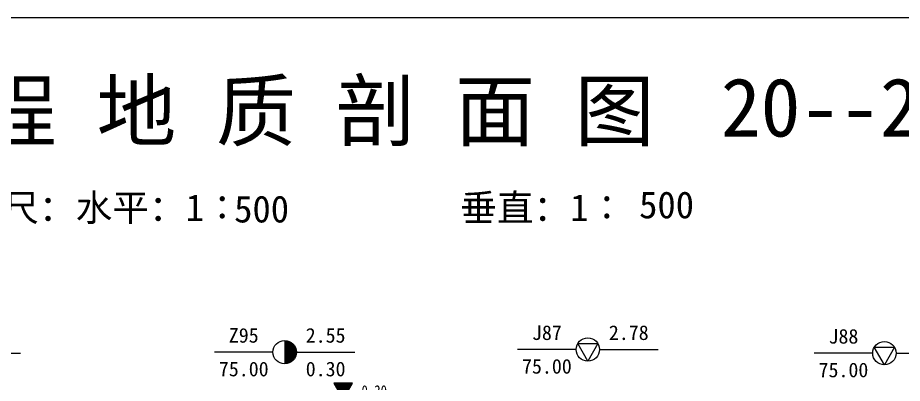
# Model space of a CAD drawing. Extents: x -37 to 3540, y -1485 to 297.
# Drawn here: x 1014.7 to 1165.9, y -671.5 to -609 of the extents above; entities that cross this region are included whole.
import ezdxf
from ezdxf.enums import TextEntityAlignment as Align

# ---------------------------------------------------------------- set-up
doc = ezdxf.new("R2010")
doc.units = 0
doc.layers.get('0').update_dxf_attribs({"linetype": 'CONTINUOUS'})
for name, color, linetype in [('CURVE', 200, 'CONTINUOUS'), ('FRAME', 7, 'CONTINUOUS'), ('HOLE', 41, 'CONTINUOUS')]:
    doc.layers.add(name, color=color, linetype=linetype)
doc.styles.add('ST', font='')
doc.styles.get('ST').set_extended_font_data('SimSun')

# ---------------------------------------------------------------- blocks, each defined once
blk = doc.blocks.new('图头_剖面图A3')
at = {"style": 'ST'}
for s, height, p in [('工 程 地 质 剖 面 图', 10, (-15.09, 10.79)), ('比例尺：水平：1∶            垂直：1∶', 4.6, (-11.5, -5.76))]:
    blk.add_text(s, height=height, dxfattribs=at).set_placement(p, align=Align.MIDDLE_CENTER)
for tag, height, p in [('01_剖面号', 10, (64.41, 11.39)), ('02_横向比例', 4.6, (-18.82, -5.99)), ('03＿纵向比例', 4.6, (50.43, -5.28))]:
    blk.add_attdef(tag, text='', height=height, dxfattribs=at).set_placement(p, align=Align.MIDDLE_LEFT)
blk = doc.blocks.new('H_sam_hole')
blk.add_line((0, 2), (0, -2))
at = {"const_width": 2}
blk.add_lwpolyline([(0, -1, 0.414214), (1, 0, 0.414214), (0, 1, 1)], format="xyb", dxfattribs=at)
blk.add_circle((0, 0), 2)
blk = doc.blocks.new('H_cpt_hole')
for p, q in [((-1.73, 1), (1.73, 1)), ((0, -2), (-1.73, 1)), ((1.73, 1), (0, -2))]:
    blk.add_line(p, q)
blk.add_circle((0, 0), 2)
blk = doc.blocks.new('Gwl')
blk.add_lwpolyline([(0, 0, 0, 3.22, 0), (0, 2.79, 3.22, 3.22, 0)], format="xyseb")
blk.add_lwpolyline([(0, 0), (1.61, 2.79), (-1.61, 2.79)], close=True)
for points in [[(-2.63, 0), (3.61, 0)], [(3.93, 0), (4.21, 0)], [(4.53, 0), (4.8, 0)], [(5.09, 0), (9.99, 0)], [(-1.09, -0.61), (1.16, -0.61)], [(-0.54, -1.14), (0.61, -1.14)], [(-0.19, -1.74), (0.26, -1.74)]]:
    blk.add_lwpolyline(points)
at = {"style": 'ST', "width": 0.8}
blk.add_attdef('*GWL', (3.14, 0.45), '', height=2, dxfattribs=at)

msp = doc.modelspace()

# ---------------------------------------------------------------- linework, layer by layer
at = {"layer": 'FRAME', "linetype": 'Continuous'}
msp.add_line((1394.49, -609), (721.72, -609), dxfattribs=at)
at = {"layer": 'HOLE', "linetype": 'Continuous'}
for points in [[(1005.13, -666.35), (1015.13, -666.35)], [(1058.33, -666.15), (1048.33, -666.15)], [(1062.33, -666.15), (1072.33, -666.15)], [(1110.17, -665.7), (1100.17, -665.7)], [(1114.17, -665.7), (1124.17, -665.7)], [(1160.88, -666.32), (1150.88, -666.32)], [(1164.88, -666.32), (1174.88, -666.32)]]:
    msp.add_lwpolyline(points, dxfattribs=at)

# ---------------------------------------------------------------- block references
at = {"layer": 'CURVE'}
msp.add_blockref('Gwl', (1070.33, -674.25), dxfattribs=at).add_auto_attribs({'*GWL': '0.30'})
at = {"layer": 'FRAME'}
msp.add_blockref('图头_剖面图A3', (1070.51, -635.7), dxfattribs=at).add_auto_attribs({'01_剖面号': "20--20'", '02_横向比例': '500', '03＿纵向比例': '500'})
at = {"layer": 'HOLE'}
for name, p in [('H_cpt_hole', (1112.17, -665.7)), ('H_sam_hole', (1060.33, -666.15)), ('H_cpt_hole', (1162.88, -666.32))]:
    msp.add_blockref(name, p, dxfattribs=at)

# ---------------------------------------------------------------- texts
at = {"layer": 'HOLE', "style": 'ST'}
for s, p in [('Z95', (1053.33, -663.28)), ('2.55', (1067.33, -663.28)), ('J87', (1105.17, -662.82)), ('2.78', (1119.17, -662.82)), ('J88', (1155.88, -663.44)), ('75.00', (1053.33, -669.03)), ('0.30', (1067.33, -669.03)), ('75.00', (1105.17, -668.57)), ('75.00', (1155.88, -669.19))]:
    msp.add_text(s, height=2.5, dxfattribs=at).set_placement(p, align=Align.MIDDLE_CENTER)

doc.saveas('drawing.dxf')
